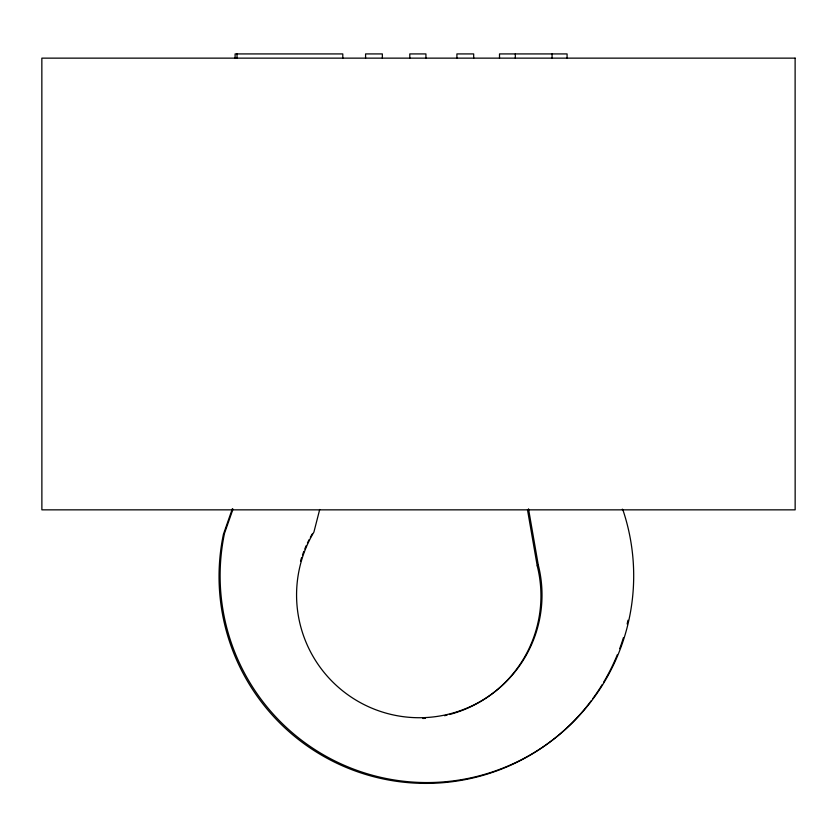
<?xml version="1.0" encoding="UTF-8"?>
<svg xmlns="http://www.w3.org/2000/svg" width="837" height="837" viewBox="0 0 837 837"><rect width="100%" height="100%" fill="white"/><g stroke="black" fill="none" stroke-linecap="round" stroke-linejoin="round"><path stroke-width="1.26" d="M319.703 509.492L313.906 532.091A122.736 122.715 51.9 0 0 401.509 716.43A122.736 122.715 51.9 0 0 538.275 564.985L528.513 508.844M232.372 508.729L223.437 534.205A206.812 206.781 51.9 0 0 591.372 700.579M233 509.116L224.494 533.378A206.812 206.781 51.9 0 0 438.379 782.25A206.812 206.781 51.9 0 0 623.366 511.271L622.351 509.137M449.511 714.505A122.736 122.715 51.9 0 0 537.218 565.812L538.275 564.985M527.467 509.67L537.218 565.812M567.078 58.14L567.078 53.924L499.511 53.924L499.511 58.14M552.075 53.924L552.075 58.14M515.32 53.924L515.32 58.14M473.679 58.14L473.679 53.924L456.908 53.924L456.908 58.14M425.928 58.14L425.928 53.924L409.795 53.924L409.795 58.14M382.352 58.14L382.352 53.924L365.581 53.924L365.581 58.14M342.793 58.14L342.793 53.924L235.103 53.924L235.103 58.14M237.028 53.924L237.028 58.14M627.991 620.227A206.812 206.781 51.9 0 1 627.154 623.963M623.429 637.648A206.812 206.781 51.9 0 1 619.683 648.696M617.329 654.722A206.812 206.781 51.9 0 1 603.603 682.291M602.274 684.509A206.812 206.781 51.9 0 1 592.91 698.497M447.042 715.133A122.736 122.715 51.9 0 1 444.552 715.708M425.416 718.345A122.736 122.715 51.9 0 1 422.842 718.47M300.525 561.114A122.736 122.715 51.9 0 1 301.665 557.452M302.492 555.015A122.736 122.715 51.9 0 1 303.841 551.395M304.794 548.999A122.736 122.715 51.9 0 1 306.332 545.431M307.42 543.087A122.736 122.715 51.9 0 1 309.135 539.624M310.339 537.354A122.736 122.715 51.9 0 1 312.211 534.016M795.119 58.14L41.85 58.14L41.881 509.848L795.15 509.848L795.119 58.14"/></g></svg>
